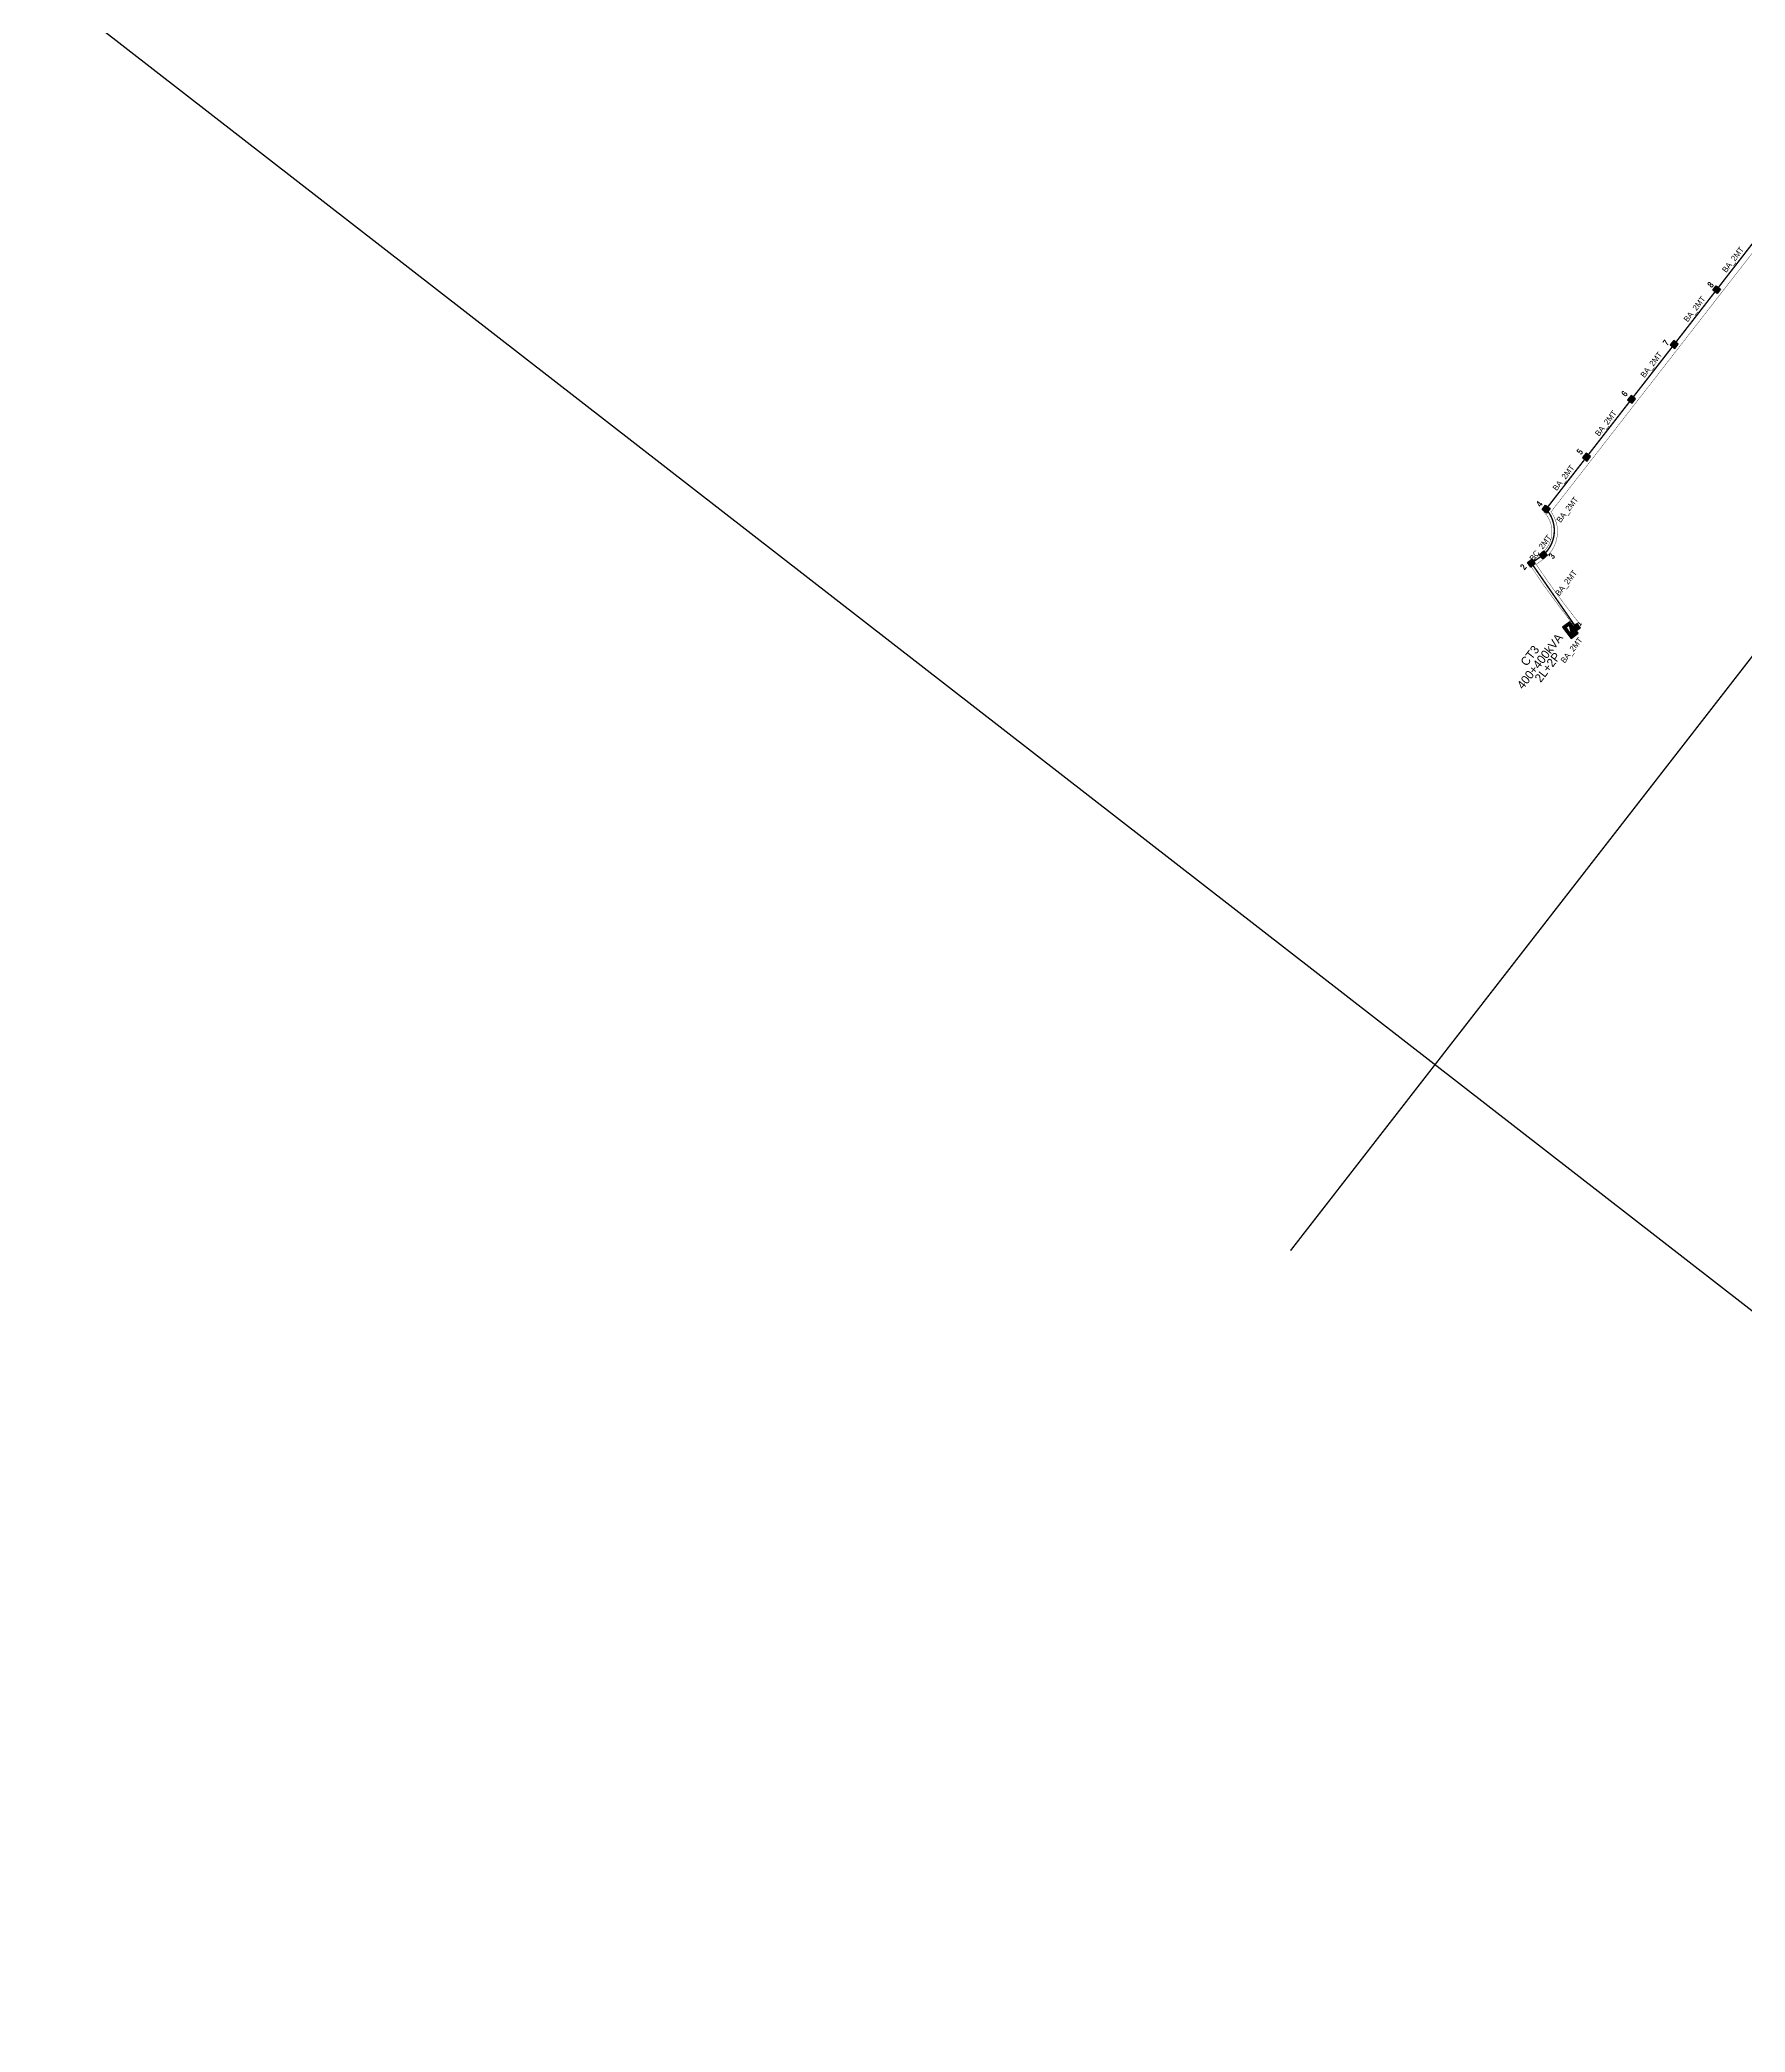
# Model space of a CAD drawing. Header units: metres. Extents: x 750363 to 753809, y 4417932 to 4421953.
# Drawn here: x 750363 to 751555, y 4417932 to 4419326 of the extents above; entities that cross this region are included whole.
import ezdxf
from ezdxf.enums import TextEntityAlignment as Align

# ---------------------------------------------------------------- set-up
doc = ezdxf.new("R2010")
doc.units = ezdxf.units.M
doc.linetypes.add('TRAZOS2', pattern=[9.525, 6.35, -3.175])
for name, color, linetype in [('0-SOLAPE', 2, 'TRAZOS2'), ('1-CT', 2, 'TRAZOS2'), ('1-CT-TXT', 3, 'TRAZOS2'), ('1-LINEAS-MT', 7, 'Continuous'), ('2-ARQUETAS-CRUCE', 10, 'Continuous'), ('2-ARQUETAS-PASO', 170, 'Continuous'), ('2-ARQUETAS-TRAFO', 7, 'Continuous'), ('2-TEXTO ZANJA-MT', 7, 'Continuous'), ('2-TEXTO-ARQUETA-MT', 7, 'Continuous'), ('2-ZANJAS-MT', 10, 'Continuous'), ('C.T.', 80, 'Continuous')]:
    doc.layers.add(name, color=color, linetype=linetype)
doc.styles.add('Century_1_2000', font='GOTHIC.TTF', dxfattribs={"height": 4})
doc.styles.add('Century_1_2500', font='GOTHIC.TTF', dxfattribs={"height": 6})
doc.styles.add('Urbanismo_1_1000', font='swisscb.ttf', dxfattribs={"height": 3})

# ---------------------------------------------------------------- blocks, each defined once
blk = doc.blocks.new('ct')
at = {"linetype": 'Continuous'}
h = blk.add_hatch(dxfattribs=at)
h.set_pattern_fill('ANSI31', color=253, scale=0.1, angle=-142.1201, style=0)
h.set_pattern_definition([(45, (0, -5e-10), (-0.2245064, 0.2245064), [])])
h.paths.add_polyline_path([(-1183.1, 162.3), (-1193, 162.3), (-1193, 156.1), (-1183.1, 156.1)])
h.paths.add_polyline_path([(-1184.6, 160.8), (-1184.6, 157.6), (-1191.5, 157.6), (-1191.5, 160.8)], flags=16)
blk.add_hatch(color=80, dxfattribs=at).paths.add_polyline_path([(-1191.5, 160.8), (-1191.5, 157.6), (-1184.6, 157.6)])
at = {"color": 80, "linetype": 'Continuous'}
blk.add_line((-1184.6, 157.6), (-1191.5, 160.8), dxfattribs=at)
at = {"color": 5, "linetype": 'Continuous'}
blk.add_lwpolyline([(-1193, 156.1), (-1183.1, 156.1), (-1183.1, 162.3), (-1193, 162.3)], close=True, dxfattribs=at)
at = {"color": 6, "linetype": 'Continuous'}
blk.add_lwpolyline([(-1191.5, 157.6), (-1184.6, 157.6), (-1184.6, 160.8), (-1191.5, 160.8)], close=True, dxfattribs=at)
blk = doc.blocks.new('Arqueta 001')
h = blk.add_hatch(color=255)
h.dxf.hatch_style = 1
h.paths.add_polyline_path([(-2, 1.9), (0, 0), (1.9, 1.9)])
h.paths.add_polyline_path([(0, 0), (-2, -2), (1.9, -2)])
h = blk.add_hatch(color=256)
h.dxf.hatch_style = 1
h.paths.add_polyline_path([(0, 0), (-2, 1.9), (-2, -2)])
h.paths.add_polyline_path([(1.9, -2), (1.9, 1.9), (0, 0)])
h = blk.add_hatch(color=256)
h.dxf.hatch_style = 1
h.paths.add_polyline_path([(1.9, 1.9), (-2, 1.9), (0, 0)])
h.paths.add_polyline_path([(0, 0), (-2, -2), (1.9, -2)])
for p, q in [((-2, 1.9), (1.9, 1.9)), ((-2, -2), (-2, 1.9)), ((-2, 1.9), (1.9, -2)), ((1.9, 1.9), (-2, -2)), ((1.9, 1.9), (1.9, -2)), ((1.9, -2), (-2, -2))]:
    blk.add_line(p, q)

msp = doc.modelspace()

# ---------------------------------------------------------------- linework, layer by layer
msp.add_lwpolyline([(750362.6, 4419366.9), (751925.9, 4421379.1), (753772.5, 4419944.5), (752209.3, 4417932.3)], close=True)
at = {"layer": '0-SOLAPE', "const_width": 1, "elevation": 1.3, "flags": 128}
msp.add_lwpolyline([(751237.2, 4418479), (753046, 4420807.8)], dxfattribs=at)
at = {"layer": '1-LINEAS-MT', "color": 10, "elevation": 1.3}
msp.add_lwpolyline([(751434.2, 4418916.5, 0.25, 0.25, 0), (751434.8, 4418916.9, 0.25, 0.25, 0), (751431.2, 4418921.5, 0.25, 0.25, 0), (751425.5, 4418929, 0.25, 0.25, 0), (751418.9, 4418938, 0.25, 0.25, 0), (751412.8, 4418946.4, 0.25, 0.25, 0), (751403.7, 4418960, 0.25, 0.25, 0), (751412.2, 4418966.1, 0.25, 0.25, 0), (751415.1, 4418968.8, 0.25, 0.25, 0), (751417, 4418971.4, 0.25, 0.25, 0), (751418.2, 4418973.5, 0.25, 0.25, 0), (751419.3, 4418976.5, 0.25, 0.25, 0), (751419.8, 4418979.4, 0.25, 0.25, 0), (751420, 4418981.9, 0.25, 0.25, 0), (751419.9, 4418984.2, 0.25, 0.25, 0), (751419.5, 4418986.4, 0.25, 0.25, 0), (751418.9, 4418988.4, 0.25, 0.25, 0), (751417.8, 4418990.9, 0.25, 0.25, 0), (751416.7, 4418992.8, 0.25, 0.25, 0), (751415.6, 4418994.2, 0.25, 0.25, 0), (751414.3, 4418995.6, 0.25, 0.25, 0), (751481.2, 4419081.6, 0.25, 0.25, 0), (751650.2, 4419299, 0.25, 0.25, 0)], format="xyseb", dxfattribs=at)
at = {"layer": '1-LINEAS-MT', "color": 10, "const_width": 0.25}
msp.add_lwpolyline([(751649.2, 4419291.3), (751483.6, 4419078.4), (751483.6, 4419078.4), (751419.3, 4418995.7), (751419.9, 4418995), (751421.3, 4418992.6), (751422.5, 4418989.7), (751423.3, 4418987.3), (751423.8, 4418984.6), (751423.9, 4418981.8), (751423.7, 4418978.9), (751423, 4418975.5), (751421.7, 4418971.9), (751420.3, 4418969.3), (751418, 4418966.2), (751414.6, 4418963.1), (751409, 4418959), (751416, 4418948.6), (751422, 4418940.3), (751428.6, 4418931.3), (751434.3, 4418923.9), (751440.3, 4418916.2), (751436.5, 4418913.4)], dxfattribs=at)
at = {"layer": '2-ZANJAS-MT', "const_width": 1, "elevation": 1.3}
for points in [[(751535.2, 4419151.2), (751565, 4419189.6)], [(751505.4, 4419112.8), (751535.2, 4419151.2)], [(751475.6, 4419074.5), (751505.4, 4419112.8)], [(751444.1, 4419034), (751475.6, 4419074.5)], [(751415.9, 4418997.7), (751444.1, 4419034)], [(751414, 4418965.7), (751405.6, 4418959.9)], [(751405.6, 4418959.9), (751436.9, 4418914.9)], [(751436.9, 4418914.9), (751435.9, 4418914.2)]]:
    msp.add_lwpolyline(points, dxfattribs=at)
msp.add_lwpolyline([(751415.9, 4418997.7, -0.415589), (751414, 4418965.7, 0.996988)], format="xyb", dxfattribs=at)
at = {"layer": 'C.T.', "color": 7, "elevation": 1.3}
for points in [[(751438.4, 4418910.8), (751432.5, 4418918.7), (751427.5, 4418915), (751433.5, 4418907.1)], [(751436.3, 4418911.1), (751432.2, 4418916.6), (751429.6, 4418914.7), (751433.8, 4418909.2)]]:
    msp.add_lwpolyline(points, close=True, dxfattribs=at)

# ---------------------------------------------------------------- block references
at = {"layer": '1-CT', "rotation": 126.851195704595}
msp.add_blockref('ct', (750847.8, 4419959.1, 1.3), dxfattribs=at)
at = {"layer": '2-ARQUETAS-CRUCE'}
for p, rotation in [((751415.9, 4418997.7, 1.3), 52.13185961710333), ((751405.6, 4418959.9, 1.3), 36.85119573148284)]:
    msp.add_blockref('Arqueta 001', p, dxfattribs=dict(at, rotation=rotation))
at = {"layer": '2-ARQUETAS-PASO'}
for p, rotation in [((751535.2, 4419151.2, 1.3), 52.13185961710333), ((751414, 4418965.7, 1.3), 36.85119573148284)]:
    msp.add_blockref('Arqueta 001', p, dxfattribs=dict(at, rotation=rotation))
at = {"layer": '2-ARQUETAS-PASO', "xscale": -1, "rotation": 52.19473153917473}
for p in [(751505.4, 4419112.8, 1.3), (751475.6, 4419074.5, 1.3), (751444.1, 4419034, 1.3)]:
    msp.add_blockref('Arqueta 001', p, dxfattribs=at)
at = {"layer": '2-ARQUETAS-TRAFO', "rotation": 36.85119573148284}
msp.add_blockref('Arqueta 001', (751436.9, 4418914.9, 1.3), dxfattribs=at)

# ---------------------------------------------------------------- texts
at = {"layer": '1-CT-TXT', "color": 5, "style": 'Century_1_2500'}
for s, p in [('400+400kVA', (751413.9, 4418889.4, 1.3)), ('CT3', (751406.9, 4418893.3, 1.3)), ('2L+2P', (751419.3, 4418885.2, 1.3))]:
    msp.add_text(s, height=6, rotation=52.1319, dxfattribs=at).set_placement(p, align=Align.CENTER)
at = {"layer": '2-TEXTO ZANJA-MT', "char_height": 4, "attachment_point": 1, "rotation": 52.1633, "style": 'Century_1_2000'}
for s, insert in [('BA_2MT', (751538.6, 4419165.2, -4)), ('BA_2MT', (751511.7, 4419130.6, -4)), ('BA_2MT', (751481.5, 4419091.7, -4)), ('BA_2MT', (751449.7, 4419050.7, -4)), ('BA_2MT', (751420.1, 4419012.6, -4)), ('BA_2MT', (751422.8, 4418990.3, -4)), ('BC_2MT', (751403.9, 4418963.5, -4)), ('BA_2MT', (751421.9, 4418939, -4)), ('BA_2MT', (751425.7, 4418892, -5.4))]:
    msp.add_mtext_dynamic_manual_height_columns(s, width=8.228, gutter_width=10, heights=[0], dxfattribs=dict(at, insert=insert))
at = {"layer": '2-TEXTO-ARQUETA-MT', "attachment_point": 5, "rotation": 52.1633, "style": 'Urbanismo_1_1000'}
for s, insert, char_height, width in [('8', (751530.9, 4419154.6, 1.3), 4.5, 1.657), ('7', (751499.7, 4419114.1, 1.3), 4.5, 1.676), ('6', (751470.7, 4419078.4, 1.3), 4.5, 1.665), ('5', (751439.5, 4419037.8, 1.3), 4.5, 1.68), ('4', (751411.1, 4419001.3, 1.3), 4.5, 1.727), ('3', (751419.9, 4418964.8, 1.3), 4.5, 1.7), ('2', (751400, 4418957.2, 1.3), 4.5, 1.684), ('1', (751439.3, 4418917.6, 1.3), 3, 1.2)]:
    msp.add_mtext(s, dxfattribs=dict(at, insert=insert, char_height=char_height, width=width))

doc.saveas('drawing.dxf')
